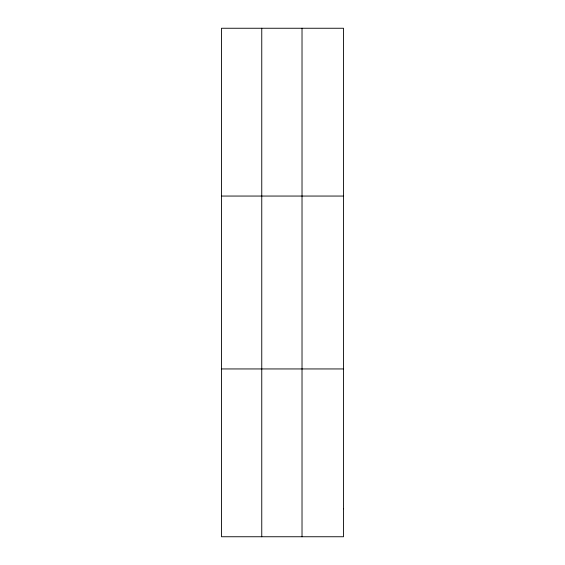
<?xml version="1.0" encoding="UTF-8"?>
<svg xmlns="http://www.w3.org/2000/svg" width="565" height="565" viewBox="0 0 565 565"><rect width="100%" height="100%" fill="white"/><g stroke="black" fill="none" stroke-linecap="round" stroke-linejoin="round"><path stroke-width="0.85" d="M261.757 536.75L261.757 28.25M302.021 536.75L302.021 28.25M221.501 196.055L343.499 196.055M221.501 368.945L343.499 368.945M343.499 508.783L343.499 536.75L221.501 536.75L221.501 28.25L343.499 28.25L343.499 508.783"/></g></svg>
